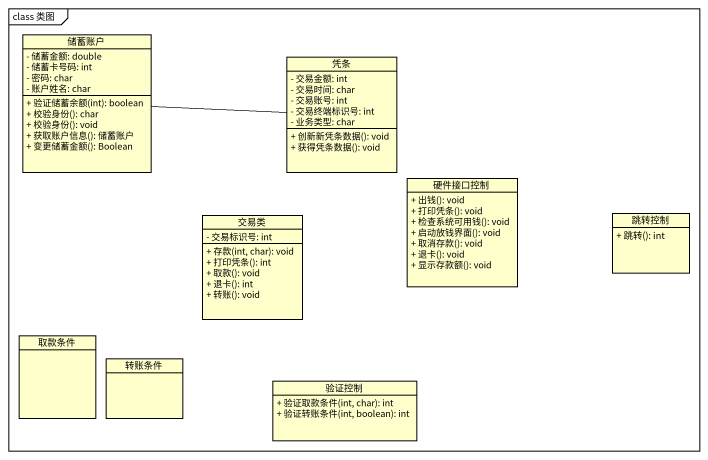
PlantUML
@startuml
mainframe class 类图
hide circle
hide empty members
skinparam classAttributeIconSize 0
class 储蓄账户 {
  - 储蓄金额: double
  - 储蓄卡号码: int
  - 密码: char
  - 账户姓名: char
  + 验证储蓄余额(int): boolean
  + 校验身份(): char
  + 校验身份(): void
  + 获取账户信息(): 储蓄账户
  + 变更储蓄金额(): Boolean
}
class 凭条 {
  - 交易金额: int
  - 交易时间: char
  - 交易账号: int
  - 交易终端标识号: int
  - 业务类型: char
  + 创新新凭条数据(): void
  + 获得凭条数据(): void
}
class 硬件接口控制 {
  + 出钱(): void
  + 打印凭条(): void
  + 检查系统可用钱(): void
  + 启动放钱界面(): void
  + 取消存款(): void
  + 退卡(): void
  + 显示存款额(): void
}
class 交易类 {
  - 交易标识号: int
  + 存款(int, char): void
  + 打印凭条(): int
  + 取款(): void
  + 退卡(): int
  + 转账(): void
}
class 跳转控制 {
  + 跳转(): int
}
class 取款条件
class 转账条件
class 验证控制 {
  + 验证取款条件(int, char): int
  + 验证转账条件(int, boolean): int
}
储蓄账户 -right- 凭条
@enduml
